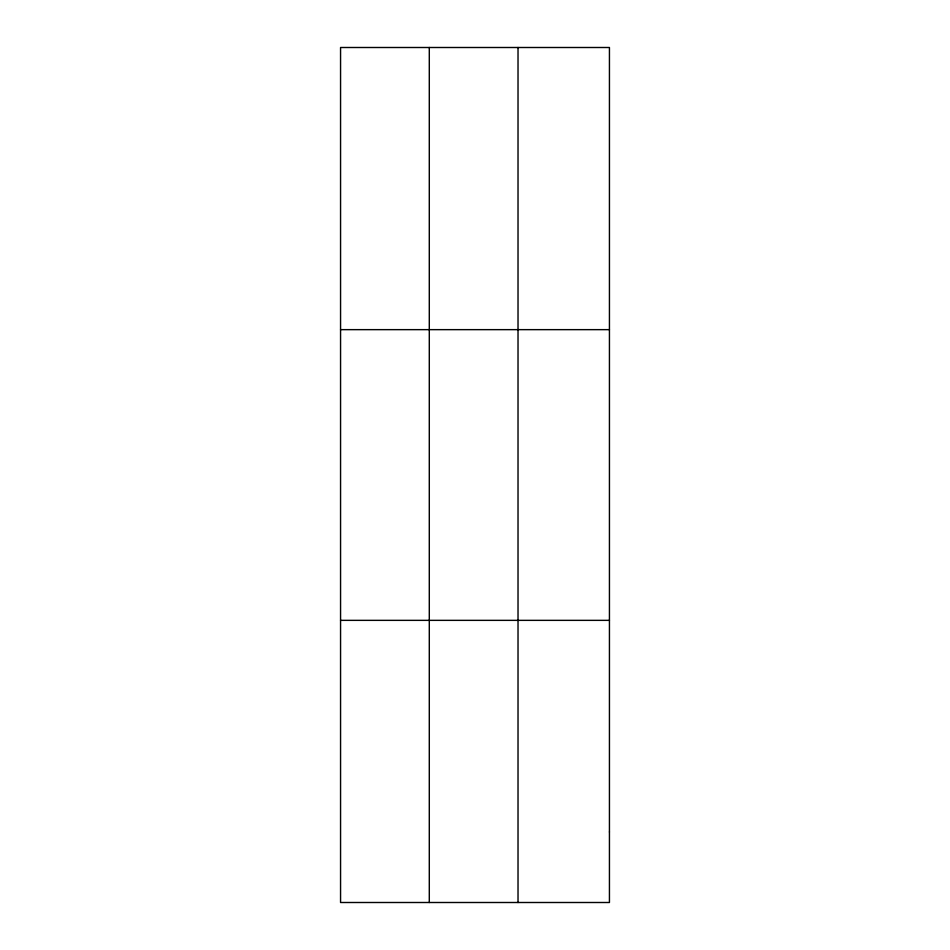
<?xml version="1.0" encoding="UTF-8"?>
<svg xmlns="http://www.w3.org/2000/svg" width="950" height="950" viewBox="0 0 950 950"><rect width="100%" height="100%" fill="white"/><g stroke="black" fill="none" stroke-linecap="round" stroke-linejoin="round"><path stroke-width="1.43" d="M429.293 902.5L429.293 47.5M518.023 902.5L518.023 47.5M340.563 329.65L609.437 329.65M340.563 620.35L609.437 620.35M609.437 831.962L609.437 902.5L340.563 902.5L340.563 47.5L609.437 47.5L609.437 831.962"/></g></svg>
